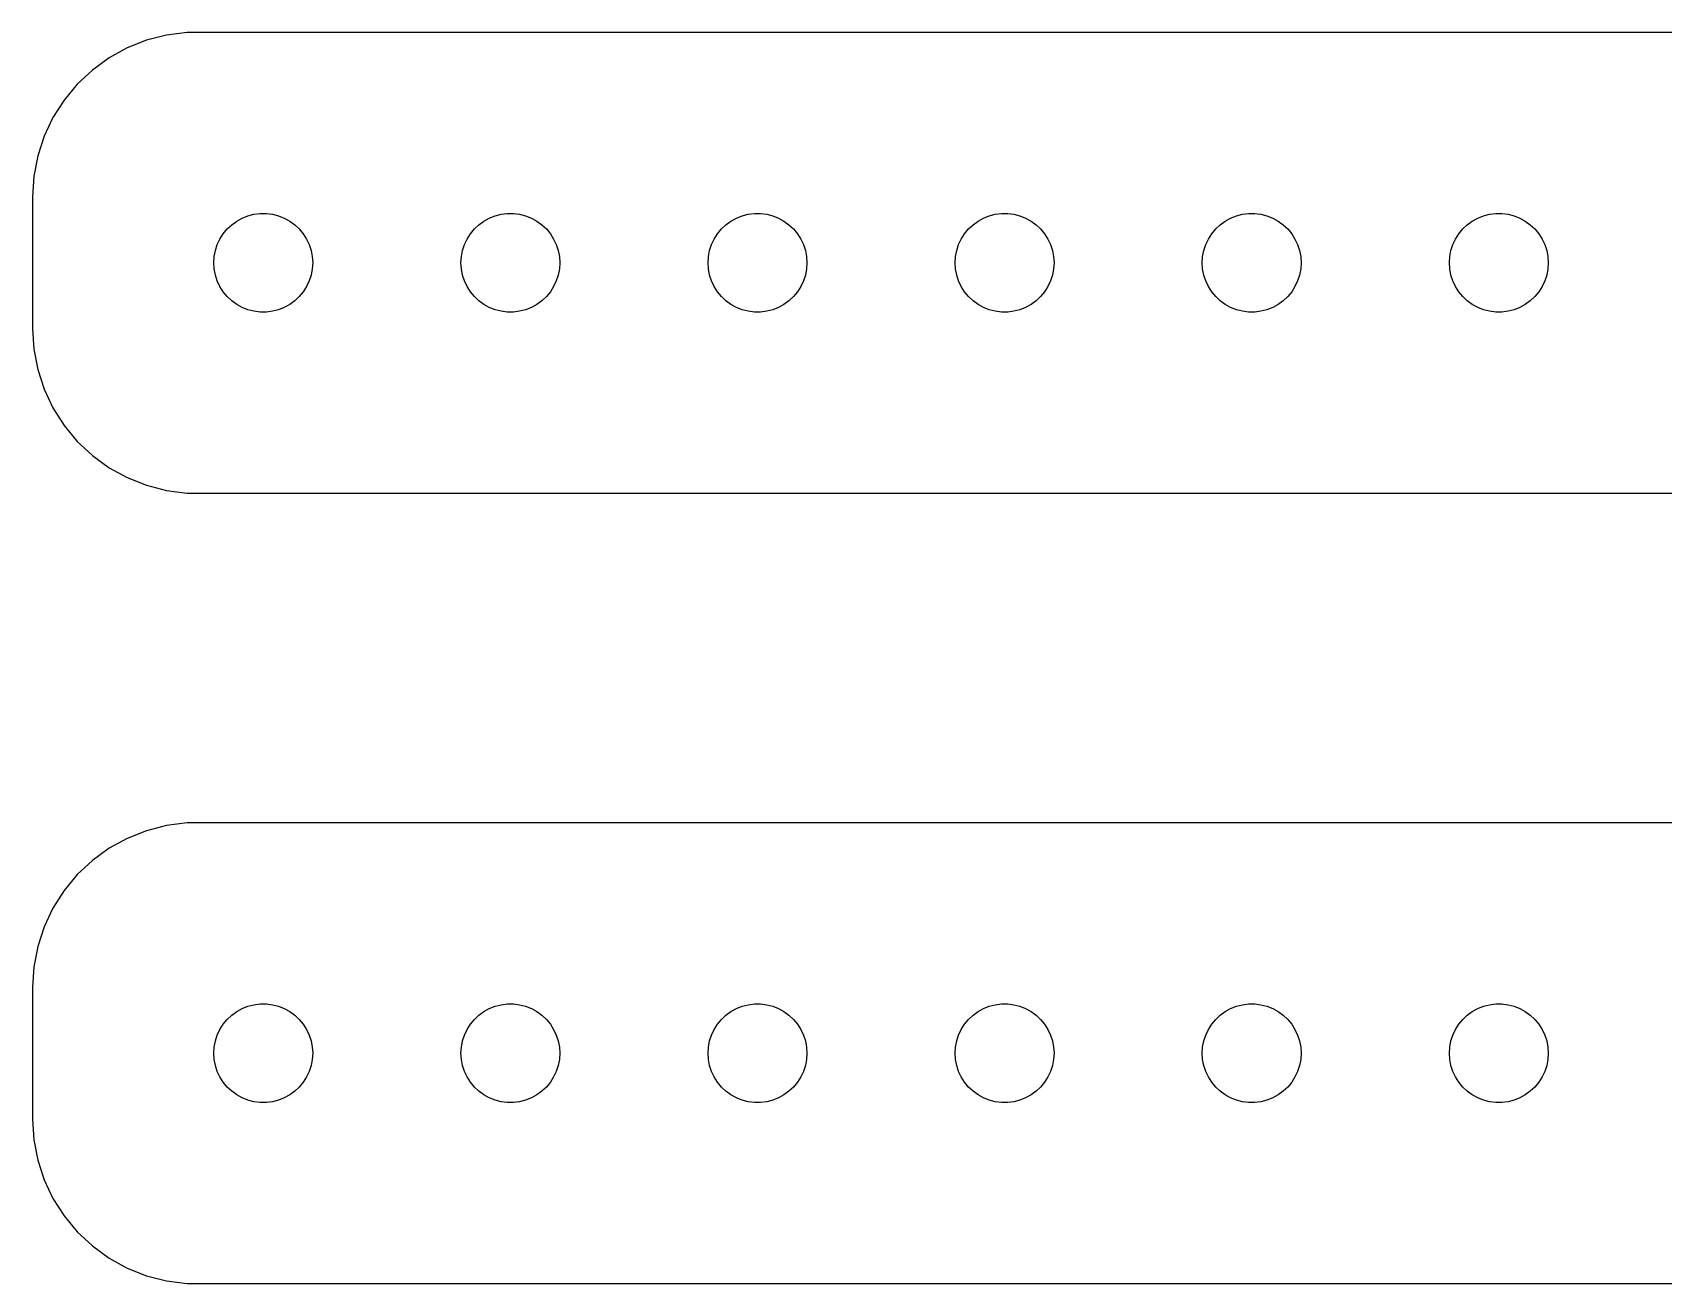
# Model space of a CAD drawing. Header units: metres. Extents: x -202 to 202, y 41 to 79.
# Drawn here: x -202 to -152.5, y 41.01 to 78.99 of the extents above; entities that cross this region are included whole.
import ezdxf

# ---------------------------------------------------------------- set-up
doc = ezdxf.new("R2010")
doc.units = ezdxf.units.M

msp = doc.modelspace()

# ---------------------------------------------------------------- linework, layer by layer
for p, q in [((-198.545, 78.7553), (-199.129, 78.5241)), ((-197.937, 78.9114), (-198.545, 78.7553)), ((-197.314, 78.9901), (-197.937, 78.9114)), ((197.314, 78.9901), (-197.314, 78.9901)), ((-199.679, 78.2216), (-200.187, 77.8526)), ((-199.129, 78.5241), (-199.679, 78.2216)), ((-200.187, 77.8526), (-200.645, 77.4227)), ((-200.645, 77.4227), (-201.045, 76.9389)), ((-201.045, 76.9389), (-201.382, 76.4088)), ((-201.382, 76.4088), (-201.649, 75.8406)), ((-201.649, 75.8406), (-201.843, 75.2434)), ((-201.843, 75.2434), (-201.961, 74.6267)), ((-201.961, 74.6267), (-202, 74)), ((-202, 74), (-202, 70)), ((-195.956, 73.1558), (-195.804, 73.2665)), ((-195.804, 73.2665), (-195.639, 73.3572)), ((-195.639, 73.3572), (-195.464, 73.4266)), ((-195.464, 73.4266), (-195.281, 73.4734)), ((-195.281, 73.4734), (-195.094, 73.497)), ((-195.094, 73.497), (-194.906, 73.497)), ((-194.906, 73.497), (-194.719, 73.4734)), ((-194.719, 73.4734), (-194.536, 73.4266)), ((-194.536, 73.4266), (-194.361, 73.3572)), ((-194.361, 73.3572), (-194.196, 73.2665)), ((-194.196, 73.2665), (-194.044, 73.1558)), ((-188.456, 73.1558), (-188.304, 73.2665)), ((-188.304, 73.2665), (-188.139, 73.3572)), ((-188.139, 73.3572), (-187.964, 73.4266)), ((-187.964, 73.4266), (-187.781, 73.4734)), ((-187.781, 73.4734), (-187.594, 73.497)), ((-187.594, 73.497), (-187.406, 73.497)), ((-187.406, 73.497), (-187.219, 73.4734)), ((-187.219, 73.4734), (-187.036, 73.4266)), ((-187.036, 73.4266), (-186.861, 73.3572)), ((-186.861, 73.3572), (-186.696, 73.2665)), ((-186.696, 73.2665), (-186.544, 73.1558)), ((-180.956, 73.1558), (-180.804, 73.2665)), ((-180.804, 73.2665), (-180.639, 73.3572)), ((-180.639, 73.3572), (-180.464, 73.4266)), ((-180.464, 73.4266), (-180.281, 73.4734)), ((-180.281, 73.4734), (-180.094, 73.497)), ((-180.094, 73.497), (-179.906, 73.497)), ((-179.906, 73.497), (-179.719, 73.4734)), ((-179.719, 73.4734), (-179.536, 73.4266)), ((-179.536, 73.4266), (-179.361, 73.3572)), ((-179.361, 73.3572), (-179.196, 73.2665)), ((-179.196, 73.2665), (-179.044, 73.1558)), ((-173.456, 73.1558), (-173.304, 73.2665)), ((-173.304, 73.2665), (-173.139, 73.3572)), ((-173.139, 73.3572), (-172.964, 73.4266)), ((-172.964, 73.4266), (-172.781, 73.4734)), ((-172.781, 73.4734), (-172.594, 73.497)), ((-172.594, 73.497), (-172.406, 73.497)), ((-172.406, 73.497), (-172.219, 73.4734)), ((-172.219, 73.4734), (-172.036, 73.4266)), ((-172.036, 73.4266), (-171.861, 73.3572)), ((-171.861, 73.3572), (-171.696, 73.2665)), ((-171.696, 73.2665), (-171.544, 73.1558)), ((-165.956, 73.1558), (-165.804, 73.2665)), ((-165.804, 73.2665), (-165.639, 73.3572)), ((-165.639, 73.3572), (-165.464, 73.4266)), ((-165.464, 73.4266), (-165.281, 73.4734)), ((-165.281, 73.4734), (-165.094, 73.497)), ((-165.094, 73.497), (-164.906, 73.497)), ((-164.906, 73.497), (-164.719, 73.4734)), ((-164.719, 73.4734), (-164.536, 73.4266)), ((-164.536, 73.4266), (-164.361, 73.3572)), ((-164.361, 73.3572), (-164.196, 73.2665)), ((-164.196, 73.2665), (-164.044, 73.1558)), ((-158.456, 73.1558), (-158.304, 73.2665)), ((-158.304, 73.2665), (-158.139, 73.3572)), ((-158.139, 73.3572), (-157.964, 73.4266)), ((-157.964, 73.4266), (-157.781, 73.4734)), ((-157.781, 73.4734), (-157.594, 73.497)), ((-157.594, 73.497), (-157.406, 73.497)), ((-157.406, 73.497), (-157.219, 73.4734)), ((-157.219, 73.4734), (-157.036, 73.4266)), ((-157.036, 73.4266), (-156.861, 73.3572)), ((-156.861, 73.3572), (-156.696, 73.2665)), ((-156.696, 73.2665), (-156.544, 73.1558)), ((-196.314, 72.7226), (-196.214, 72.8817)), ((-196.214, 72.8817), (-196.093, 73.0268)), ((-196.093, 73.0268), (-195.956, 73.1558)), ((-194.044, 73.1558), (-193.907, 73.0268)), ((-193.907, 73.0268), (-193.786, 72.8817)), ((-193.786, 72.8817), (-193.686, 72.7226)), ((-188.814, 72.7226), (-188.714, 72.8817)), ((-188.714, 72.8817), (-188.593, 73.0268)), ((-188.593, 73.0268), (-188.456, 73.1558)), ((-186.544, 73.1558), (-186.407, 73.0268)), ((-186.407, 73.0268), (-186.286, 72.8817)), ((-186.286, 72.8817), (-186.186, 72.7226)), ((-181.314, 72.7226), (-181.214, 72.8817)), ((-181.214, 72.8817), (-181.093, 73.0268)), ((-181.093, 73.0268), (-180.956, 73.1558)), ((-179.044, 73.1558), (-178.907, 73.0268)), ((-178.907, 73.0268), (-178.786, 72.8817)), ((-178.786, 72.8817), (-178.686, 72.7226)), ((-173.814, 72.7226), (-173.714, 72.8817)), ((-173.714, 72.8817), (-173.593, 73.0268)), ((-173.593, 73.0268), (-173.456, 73.1558)), ((-171.544, 73.1558), (-171.407, 73.0268)), ((-171.407, 73.0268), (-171.286, 72.8817)), ((-171.286, 72.8817), (-171.186, 72.7226)), ((-166.314, 72.7226), (-166.214, 72.8817)), ((-166.214, 72.8817), (-166.093, 73.0268)), ((-166.093, 73.0268), (-165.956, 73.1558)), ((-164.044, 73.1558), (-163.907, 73.0268)), ((-163.907, 73.0268), (-163.786, 72.8817)), ((-163.786, 72.8817), (-163.686, 72.7226)), ((-158.814, 72.7226), (-158.714, 72.8817)), ((-158.714, 72.8817), (-158.593, 73.0268)), ((-158.593, 73.0268), (-158.456, 73.1558)), ((-156.544, 73.1558), (-156.407, 73.0268)), ((-156.407, 73.0268), (-156.286, 72.8817)), ((-156.286, 72.8817), (-156.186, 72.7226)), ((-196.488, 72.188), (-196.453, 72.373)), ((-196.453, 72.373), (-196.395, 72.5522)), ((-196.395, 72.5522), (-196.314, 72.7226)), ((-193.686, 72.7226), (-193.605, 72.5522)), ((-193.605, 72.5522), (-193.547, 72.373)), ((-193.547, 72.373), (-193.512, 72.188)), ((-188.988, 72.188), (-188.953, 72.373)), ((-188.953, 72.373), (-188.895, 72.5522)), ((-188.895, 72.5522), (-188.814, 72.7226)), ((-186.186, 72.7226), (-186.105, 72.5522)), ((-186.105, 72.5522), (-186.047, 72.373)), ((-186.047, 72.373), (-186.012, 72.188)), ((-181.488, 72.188), (-181.453, 72.373)), ((-181.453, 72.373), (-181.395, 72.5522)), ((-181.395, 72.5522), (-181.314, 72.7226)), ((-178.686, 72.7226), (-178.605, 72.5522)), ((-178.605, 72.5522), (-178.547, 72.373)), ((-178.547, 72.373), (-178.512, 72.188)), ((-173.988, 72.188), (-173.953, 72.373)), ((-173.953, 72.373), (-173.895, 72.5522)), ((-173.895, 72.5522), (-173.814, 72.7226)), ((-171.186, 72.7226), (-171.105, 72.5522)), ((-171.105, 72.5522), (-171.047, 72.373)), ((-171.047, 72.373), (-171.012, 72.188)), ((-166.488, 72.188), (-166.453, 72.373)), ((-166.453, 72.373), (-166.395, 72.5522)), ((-166.395, 72.5522), (-166.314, 72.7226)), ((-163.686, 72.7226), (-163.605, 72.5522)), ((-163.605, 72.5522), (-163.547, 72.373)), ((-163.547, 72.373), (-163.512, 72.188)), ((-158.988, 72.188), (-158.953, 72.373)), ((-158.953, 72.373), (-158.895, 72.5522)), ((-158.895, 72.5522), (-158.814, 72.7226)), ((-156.186, 72.7226), (-156.105, 72.5522)), ((-156.105, 72.5522), (-156.047, 72.373)), ((-156.047, 72.373), (-156.012, 72.188)), ((-196.5, 72), (-196.488, 72.188)), ((-196.488, 71.812), (-196.5, 72)), ((-196.453, 71.627), (-196.488, 71.812)), ((-193.512, 71.812), (-193.547, 71.627)), ((-193.512, 72.188), (-193.5, 72)), ((-193.5, 72), (-193.512, 71.812)), ((-189, 72), (-188.988, 72.188)), ((-188.988, 71.812), (-189, 72)), ((-188.953, 71.627), (-188.988, 71.812)), ((-186.012, 71.812), (-186.047, 71.627)), ((-186.012, 72.188), (-186, 72)), ((-186, 72), (-186.012, 71.812)), ((-181.5, 72), (-181.488, 72.188)), ((-181.488, 71.812), (-181.5, 72)), ((-181.453, 71.627), (-181.488, 71.812)), ((-178.512, 71.812), (-178.547, 71.627)), ((-178.512, 72.188), (-178.5, 72)), ((-178.5, 72), (-178.512, 71.812)), ((-174, 72), (-173.988, 72.188)), ((-173.988, 71.812), (-174, 72)), ((-173.953, 71.627), (-173.988, 71.812)), ((-171.012, 71.812), (-171.047, 71.627)), ((-171.012, 72.188), (-171, 72)), ((-171, 72), (-171.012, 71.812)), ((-166.5, 72), (-166.488, 72.188)), ((-166.488, 71.812), (-166.5, 72)), ((-166.453, 71.627), (-166.488, 71.812)), ((-163.512, 71.812), (-163.547, 71.627)), ((-163.512, 72.188), (-163.5, 72)), ((-163.5, 72), (-163.512, 71.812)), ((-159, 72), (-158.988, 72.188)), ((-158.988, 71.812), (-159, 72)), ((-158.953, 71.627), (-158.988, 71.812)), ((-156.012, 71.812), (-156.047, 71.627)), ((-156.012, 72.188), (-156, 72)), ((-156, 72), (-156.012, 71.812)), ((-196.395, 71.4478), (-196.453, 71.627)), ((-196.314, 71.2774), (-196.395, 71.4478)), ((-196.214, 71.1183), (-196.314, 71.2774)), ((-193.686, 71.2774), (-193.786, 71.1183)), ((-193.605, 71.4478), (-193.686, 71.2774)), ((-193.547, 71.627), (-193.605, 71.4478)), ((-188.895, 71.4478), (-188.953, 71.627)), ((-188.814, 71.2774), (-188.895, 71.4478)), ((-188.714, 71.1183), (-188.814, 71.2774)), ((-186.186, 71.2774), (-186.286, 71.1183)), ((-186.105, 71.4478), (-186.186, 71.2774)), ((-186.047, 71.627), (-186.105, 71.4478)), ((-181.395, 71.4478), (-181.453, 71.627)), ((-181.314, 71.2774), (-181.395, 71.4478)), ((-181.214, 71.1183), (-181.314, 71.2774)), ((-178.686, 71.2774), (-178.786, 71.1183)), ((-178.605, 71.4478), (-178.686, 71.2774)), ((-178.547, 71.627), (-178.605, 71.4478)), ((-173.895, 71.4478), (-173.953, 71.627)), ((-173.814, 71.2774), (-173.895, 71.4478)), ((-173.714, 71.1183), (-173.814, 71.2774)), ((-171.186, 71.2774), (-171.286, 71.1183)), ((-171.105, 71.4478), (-171.186, 71.2774)), ((-171.047, 71.627), (-171.105, 71.4478)), ((-166.395, 71.4478), (-166.453, 71.627)), ((-166.314, 71.2774), (-166.395, 71.4478)), ((-166.214, 71.1183), (-166.314, 71.2774)), ((-163.686, 71.2774), (-163.786, 71.1183)), ((-163.605, 71.4478), (-163.686, 71.2774)), ((-163.547, 71.627), (-163.605, 71.4478)), ((-158.895, 71.4478), (-158.953, 71.627)), ((-158.814, 71.2774), (-158.895, 71.4478)), ((-158.714, 71.1183), (-158.814, 71.2774)), ((-156.186, 71.2774), (-156.286, 71.1183)), ((-156.105, 71.4478), (-156.186, 71.2774)), ((-156.047, 71.627), (-156.105, 71.4478)), ((-196.093, 70.9732), (-196.214, 71.1183)), ((-195.956, 70.8442), (-196.093, 70.9732)), ((-195.804, 70.7335), (-195.956, 70.8442)), ((-194.044, 70.8442), (-194.196, 70.7335)), ((-193.907, 70.9732), (-194.044, 70.8442)), ((-193.786, 71.1183), (-193.907, 70.9732)), ((-188.593, 70.9732), (-188.714, 71.1183)), ((-188.456, 70.8442), (-188.593, 70.9732)), ((-188.304, 70.7335), (-188.456, 70.8442)), ((-186.544, 70.8442), (-186.696, 70.7335)), ((-186.407, 70.9732), (-186.544, 70.8442)), ((-186.286, 71.1183), (-186.407, 70.9732)), ((-181.093, 70.9732), (-181.214, 71.1183)), ((-180.956, 70.8442), (-181.093, 70.9732)), ((-180.804, 70.7335), (-180.956, 70.8442)), ((-179.044, 70.8442), (-179.196, 70.7335)), ((-178.907, 70.9732), (-179.044, 70.8442)), ((-178.786, 71.1183), (-178.907, 70.9732)), ((-173.593, 70.9732), (-173.714, 71.1183)), ((-173.456, 70.8442), (-173.593, 70.9732)), ((-173.304, 70.7335), (-173.456, 70.8442)), ((-171.544, 70.8442), (-171.696, 70.7335)), ((-171.407, 70.9732), (-171.544, 70.8442)), ((-171.286, 71.1183), (-171.407, 70.9732)), ((-166.093, 70.9732), (-166.214, 71.1183)), ((-165.956, 70.8442), (-166.093, 70.9732)), ((-165.804, 70.7335), (-165.956, 70.8442)), ((-164.044, 70.8442), (-164.196, 70.7335)), ((-163.907, 70.9732), (-164.044, 70.8442)), ((-163.786, 71.1183), (-163.907, 70.9732)), ((-158.593, 70.9732), (-158.714, 71.1183)), ((-158.456, 70.8442), (-158.593, 70.9732)), ((-158.304, 70.7335), (-158.456, 70.8442)), ((-156.544, 70.8442), (-156.696, 70.7335)), ((-156.407, 70.9732), (-156.544, 70.8442)), ((-156.286, 71.1183), (-156.407, 70.9732)), ((-195.639, 70.6428), (-195.804, 70.7335)), ((-195.464, 70.5734), (-195.639, 70.6428)), ((-195.281, 70.5266), (-195.464, 70.5734)), ((-195.094, 70.503), (-195.281, 70.5266)), ((-194.906, 70.503), (-195.094, 70.503)), ((-194.719, 70.5266), (-194.906, 70.503)), ((-194.536, 70.5734), (-194.719, 70.5266)), ((-194.361, 70.6428), (-194.536, 70.5734)), ((-194.196, 70.7335), (-194.361, 70.6428)), ((-188.139, 70.6428), (-188.304, 70.7335)), ((-187.964, 70.5734), (-188.139, 70.6428)), ((-187.781, 70.5266), (-187.964, 70.5734)), ((-187.594, 70.503), (-187.781, 70.5266)), ((-187.406, 70.503), (-187.594, 70.503)), ((-187.219, 70.5266), (-187.406, 70.503)), ((-187.036, 70.5734), (-187.219, 70.5266)), ((-186.861, 70.6428), (-187.036, 70.5734)), ((-186.696, 70.7335), (-186.861, 70.6428)), ((-180.639, 70.6428), (-180.804, 70.7335)), ((-180.464, 70.5734), (-180.639, 70.6428)), ((-180.281, 70.5266), (-180.464, 70.5734)), ((-180.094, 70.503), (-180.281, 70.5266)), ((-179.906, 70.503), (-180.094, 70.503)), ((-179.719, 70.5266), (-179.906, 70.503)), ((-179.536, 70.5734), (-179.719, 70.5266)), ((-179.361, 70.6428), (-179.536, 70.5734)), ((-179.196, 70.7335), (-179.361, 70.6428)), ((-173.139, 70.6428), (-173.304, 70.7335)), ((-172.964, 70.5734), (-173.139, 70.6428)), ((-172.781, 70.5266), (-172.964, 70.5734)), ((-172.594, 70.503), (-172.781, 70.5266)), ((-172.406, 70.503), (-172.594, 70.503)), ((-172.219, 70.5266), (-172.406, 70.503)), ((-172.036, 70.5734), (-172.219, 70.5266)), ((-171.861, 70.6428), (-172.036, 70.5734)), ((-171.696, 70.7335), (-171.861, 70.6428)), ((-165.639, 70.6428), (-165.804, 70.7335)), ((-165.464, 70.5734), (-165.639, 70.6428)), ((-165.281, 70.5266), (-165.464, 70.5734)), ((-165.094, 70.503), (-165.281, 70.5266)), ((-164.906, 70.503), (-165.094, 70.503)), ((-164.719, 70.5266), (-164.906, 70.503)), ((-164.536, 70.5734), (-164.719, 70.5266)), ((-164.361, 70.6428), (-164.536, 70.5734)), ((-164.196, 70.7335), (-164.361, 70.6428)), ((-158.139, 70.6428), (-158.304, 70.7335)), ((-157.964, 70.5734), (-158.139, 70.6428)), ((-157.781, 70.5266), (-157.964, 70.5734)), ((-157.594, 70.503), (-157.781, 70.5266)), ((-157.406, 70.503), (-157.594, 70.503)), ((-157.219, 70.5266), (-157.406, 70.503)), ((-157.036, 70.5734), (-157.219, 70.5266)), ((-156.861, 70.6428), (-157.036, 70.5734)), ((-156.696, 70.7335), (-156.861, 70.6428)), ((-202, 70), (-201.961, 69.3733)), ((-201.961, 69.3733), (-201.843, 68.7566)), ((-201.843, 68.7566), (-201.649, 68.1594)), ((-201.649, 68.1594), (-201.382, 67.5912)), ((-201.382, 67.5912), (-201.045, 67.0611)), ((-201.045, 67.0611), (-200.645, 66.5773)), ((-200.645, 66.5773), (-200.187, 66.1474)), ((-200.187, 66.1474), (-199.679, 65.7784)), ((-199.679, 65.7784), (-199.129, 65.4759)), ((-199.129, 65.4759), (-198.545, 65.2447)), ((-198.545, 65.2447), (-197.937, 65.0886)), ((-197.937, 65.0886), (-197.314, 65.0099)), ((-197.314, 65.0099), (197.314, 65.0099)), ((-197.314, 54.9901), (-197.937, 54.9114)), ((197.314, 54.9901), (-197.314, 54.9901)), ((-199.129, 54.5241), (-199.679, 54.2216)), ((-198.545, 54.7553), (-199.129, 54.5241)), ((-197.937, 54.9114), (-198.545, 54.7553)), ((-199.679, 54.2216), (-200.187, 53.8526)), ((-200.187, 53.8526), (-200.645, 53.4227)), ((-200.645, 53.4227), (-201.045, 52.9389)), ((-201.045, 52.9389), (-201.382, 52.4088)), ((-201.382, 52.4088), (-201.649, 51.8406)), ((-201.649, 51.8406), (-201.843, 51.2434)), ((-201.843, 51.2434), (-201.961, 50.6267)), ((-201.961, 50.6267), (-202, 50)), ((-202, 50), (-202, 46)), ((-195.281, 49.4734), (-195.094, 49.497)), ((-195.094, 49.497), (-194.906, 49.497)), ((-194.906, 49.497), (-194.719, 49.4734)), ((-187.781, 49.4734), (-187.594, 49.497)), ((-187.594, 49.497), (-187.406, 49.497)), ((-187.406, 49.497), (-187.219, 49.4734)), ((-180.281, 49.4734), (-180.094, 49.497)), ((-180.094, 49.497), (-179.906, 49.497)), ((-179.906, 49.497), (-179.719, 49.4734)), ((-172.781, 49.4734), (-172.594, 49.497)), ((-172.594, 49.497), (-172.406, 49.497)), ((-172.406, 49.497), (-172.219, 49.4734)), ((-165.281, 49.4734), (-165.094, 49.497)), ((-165.094, 49.497), (-164.906, 49.497)), ((-164.906, 49.497), (-164.719, 49.4734)), ((-157.781, 49.4734), (-157.594, 49.497)), ((-157.594, 49.497), (-157.406, 49.497)), ((-157.406, 49.497), (-157.219, 49.4734)), ((-196.214, 48.8817), (-196.093, 49.0268)), ((-196.093, 49.0268), (-195.956, 49.1558)), ((-195.956, 49.1558), (-195.804, 49.2665)), ((-195.804, 49.2665), (-195.639, 49.3572)), ((-195.639, 49.3572), (-195.464, 49.4266)), ((-195.464, 49.4266), (-195.281, 49.4734)), ((-194.719, 49.4734), (-194.536, 49.4266)), ((-194.536, 49.4266), (-194.361, 49.3572)), ((-194.361, 49.3572), (-194.196, 49.2665)), ((-194.196, 49.2665), (-194.044, 49.1558)), ((-194.044, 49.1558), (-193.907, 49.0268)), ((-193.907, 49.0268), (-193.786, 48.8817)), ((-188.714, 48.8817), (-188.593, 49.0268)), ((-188.593, 49.0268), (-188.456, 49.1558)), ((-188.456, 49.1558), (-188.304, 49.2665)), ((-188.304, 49.2665), (-188.139, 49.3572)), ((-188.139, 49.3572), (-187.964, 49.4266)), ((-187.964, 49.4266), (-187.781, 49.4734)), ((-187.219, 49.4734), (-187.036, 49.4266)), ((-187.036, 49.4266), (-186.861, 49.3572)), ((-186.861, 49.3572), (-186.696, 49.2665)), ((-186.696, 49.2665), (-186.544, 49.1558)), ((-186.544, 49.1558), (-186.407, 49.0268)), ((-186.407, 49.0268), (-186.286, 48.8817)), ((-181.214, 48.8817), (-181.093, 49.0268)), ((-181.093, 49.0268), (-180.956, 49.1558)), ((-180.956, 49.1558), (-180.804, 49.2665)), ((-180.804, 49.2665), (-180.639, 49.3572)), ((-180.639, 49.3572), (-180.464, 49.4266)), ((-180.464, 49.4266), (-180.281, 49.4734)), ((-179.719, 49.4734), (-179.536, 49.4266)), ((-179.536, 49.4266), (-179.361, 49.3572)), ((-179.361, 49.3572), (-179.196, 49.2665)), ((-179.196, 49.2665), (-179.044, 49.1558)), ((-179.044, 49.1558), (-178.907, 49.0268)), ((-178.907, 49.0268), (-178.786, 48.8817)), ((-173.714, 48.8817), (-173.593, 49.0268)), ((-173.593, 49.0268), (-173.456, 49.1558)), ((-173.456, 49.1558), (-173.304, 49.2665)), ((-173.304, 49.2665), (-173.139, 49.3572)), ((-173.139, 49.3572), (-172.964, 49.4266)), ((-172.964, 49.4266), (-172.781, 49.4734)), ((-172.219, 49.4734), (-172.036, 49.4266)), ((-172.036, 49.4266), (-171.861, 49.3572)), ((-171.861, 49.3572), (-171.696, 49.2665)), ((-171.696, 49.2665), (-171.544, 49.1558)), ((-171.544, 49.1558), (-171.407, 49.0268)), ((-171.407, 49.0268), (-171.286, 48.8817)), ((-166.214, 48.8817), (-166.093, 49.0268)), ((-166.093, 49.0268), (-165.956, 49.1558)), ((-165.956, 49.1558), (-165.804, 49.2665)), ((-165.804, 49.2665), (-165.639, 49.3572)), ((-165.639, 49.3572), (-165.464, 49.4266)), ((-165.464, 49.4266), (-165.281, 49.4734)), ((-164.719, 49.4734), (-164.536, 49.4266)), ((-164.536, 49.4266), (-164.361, 49.3572)), ((-164.361, 49.3572), (-164.196, 49.2665)), ((-164.196, 49.2665), (-164.044, 49.1558)), ((-164.044, 49.1558), (-163.907, 49.0268)), ((-163.907, 49.0268), (-163.786, 48.8817)), ((-158.714, 48.8817), (-158.593, 49.0268)), ((-158.593, 49.0268), (-158.456, 49.1558)), ((-158.456, 49.1558), (-158.304, 49.2665)), ((-158.304, 49.2665), (-158.139, 49.3572)), ((-158.139, 49.3572), (-157.964, 49.4266)), ((-157.964, 49.4266), (-157.781, 49.4734)), ((-157.219, 49.4734), (-157.036, 49.4266)), ((-157.036, 49.4266), (-156.861, 49.3572)), ((-156.861, 49.3572), (-156.696, 49.2665)), ((-156.696, 49.2665), (-156.544, 49.1558)), ((-156.544, 49.1558), (-156.407, 49.0268)), ((-156.407, 49.0268), (-156.286, 48.8817)), ((-196.453, 48.373), (-196.395, 48.5522)), ((-196.395, 48.5522), (-196.314, 48.7226)), ((-196.314, 48.7226), (-196.214, 48.8817)), ((-193.786, 48.8817), (-193.686, 48.7226)), ((-193.686, 48.7226), (-193.605, 48.5522)), ((-193.605, 48.5522), (-193.547, 48.373)), ((-188.953, 48.373), (-188.895, 48.5522)), ((-188.895, 48.5522), (-188.814, 48.7226)), ((-188.814, 48.7226), (-188.714, 48.8817)), ((-186.286, 48.8817), (-186.186, 48.7226)), ((-186.186, 48.7226), (-186.105, 48.5522)), ((-186.105, 48.5522), (-186.047, 48.373)), ((-181.453, 48.373), (-181.395, 48.5522)), ((-181.395, 48.5522), (-181.314, 48.7226)), ((-181.314, 48.7226), (-181.214, 48.8817)), ((-178.786, 48.8817), (-178.686, 48.7226)), ((-178.686, 48.7226), (-178.605, 48.5522)), ((-178.605, 48.5522), (-178.547, 48.373)), ((-173.953, 48.373), (-173.895, 48.5522)), ((-173.895, 48.5522), (-173.814, 48.7226)), ((-173.814, 48.7226), (-173.714, 48.8817)), ((-171.286, 48.8817), (-171.186, 48.7226)), ((-171.186, 48.7226), (-171.105, 48.5522)), ((-171.105, 48.5522), (-171.047, 48.373)), ((-166.453, 48.373), (-166.395, 48.5522)), ((-166.395, 48.5522), (-166.314, 48.7226)), ((-166.314, 48.7226), (-166.214, 48.8817)), ((-163.786, 48.8817), (-163.686, 48.7226)), ((-163.686, 48.7226), (-163.605, 48.5522)), ((-163.605, 48.5522), (-163.547, 48.373)), ((-158.953, 48.373), (-158.895, 48.5522)), ((-158.895, 48.5522), (-158.814, 48.7226)), ((-158.814, 48.7226), (-158.714, 48.8817)), ((-156.286, 48.8817), (-156.186, 48.7226)), ((-156.186, 48.7226), (-156.105, 48.5522)), ((-156.105, 48.5522), (-156.047, 48.373)), ((-196.5, 48), (-196.488, 48.188)), ((-196.488, 48.188), (-196.453, 48.373)), ((-193.547, 48.373), (-193.512, 48.188)), ((-193.512, 48.188), (-193.5, 48)), ((-189, 48), (-188.988, 48.188)), ((-188.988, 48.188), (-188.953, 48.373)), ((-186.047, 48.373), (-186.012, 48.188)), ((-186.012, 48.188), (-186, 48)), ((-181.5, 48), (-181.488, 48.188)), ((-181.488, 48.188), (-181.453, 48.373)), ((-178.547, 48.373), (-178.512, 48.188)), ((-178.512, 48.188), (-178.5, 48)), ((-174, 48), (-173.988, 48.188)), ((-173.988, 48.188), (-173.953, 48.373)), ((-171.047, 48.373), (-171.012, 48.188)), ((-171.012, 48.188), (-171, 48)), ((-166.5, 48), (-166.488, 48.188)), ((-166.488, 48.188), (-166.453, 48.373)), ((-163.547, 48.373), (-163.512, 48.188)), ((-163.512, 48.188), (-163.5, 48)), ((-159, 48), (-158.988, 48.188)), ((-158.988, 48.188), (-158.953, 48.373)), ((-156.047, 48.373), (-156.012, 48.188)), ((-156.012, 48.188), (-156, 48)), ((-196.488, 47.812), (-196.5, 48)), ((-196.453, 47.627), (-196.488, 47.812)), ((-196.395, 47.4478), (-196.453, 47.627)), ((-193.547, 47.627), (-193.605, 47.4478)), ((-193.512, 47.812), (-193.547, 47.627)), ((-193.5, 48), (-193.512, 47.812)), ((-188.988, 47.812), (-189, 48)), ((-188.953, 47.627), (-188.988, 47.812)), ((-188.895, 47.4478), (-188.953, 47.627)), ((-186.047, 47.627), (-186.105, 47.4478)), ((-186.012, 47.812), (-186.047, 47.627)), ((-186, 48), (-186.012, 47.812)), ((-181.488, 47.812), (-181.5, 48)), ((-181.453, 47.627), (-181.488, 47.812)), ((-181.395, 47.4478), (-181.453, 47.627)), ((-178.547, 47.627), (-178.605, 47.4478)), ((-178.512, 47.812), (-178.547, 47.627)), ((-178.5, 48), (-178.512, 47.812)), ((-173.988, 47.812), (-174, 48)), ((-173.953, 47.627), (-173.988, 47.812)), ((-173.895, 47.4478), (-173.953, 47.627)), ((-171.047, 47.627), (-171.105, 47.4478)), ((-171.012, 47.812), (-171.047, 47.627)), ((-171, 48), (-171.012, 47.812)), ((-166.488, 47.812), (-166.5, 48)), ((-166.453, 47.627), (-166.488, 47.812)), ((-166.395, 47.4478), (-166.453, 47.627)), ((-163.547, 47.627), (-163.605, 47.4478)), ((-163.512, 47.812), (-163.547, 47.627)), ((-163.5, 48), (-163.512, 47.812)), ((-158.988, 47.812), (-159, 48)), ((-158.953, 47.627), (-158.988, 47.812)), ((-158.895, 47.4478), (-158.953, 47.627)), ((-156.047, 47.627), (-156.105, 47.4478)), ((-156.012, 47.812), (-156.047, 47.627)), ((-156, 48), (-156.012, 47.812)), ((-196.314, 47.2774), (-196.395, 47.4478)), ((-196.214, 47.1183), (-196.314, 47.2774)), ((-196.093, 46.9732), (-196.214, 47.1183)), ((-193.786, 47.1183), (-193.907, 46.9732)), ((-193.686, 47.2774), (-193.786, 47.1183)), ((-193.605, 47.4478), (-193.686, 47.2774)), ((-188.814, 47.2774), (-188.895, 47.4478)), ((-188.714, 47.1183), (-188.814, 47.2774)), ((-188.593, 46.9732), (-188.714, 47.1183)), ((-186.286, 47.1183), (-186.407, 46.9732)), ((-186.186, 47.2774), (-186.286, 47.1183)), ((-186.105, 47.4478), (-186.186, 47.2774)), ((-181.314, 47.2774), (-181.395, 47.4478)), ((-181.214, 47.1183), (-181.314, 47.2774)), ((-181.093, 46.9732), (-181.214, 47.1183)), ((-178.786, 47.1183), (-178.907, 46.9732)), ((-178.686, 47.2774), (-178.786, 47.1183)), ((-178.605, 47.4478), (-178.686, 47.2774)), ((-173.814, 47.2774), (-173.895, 47.4478)), ((-173.714, 47.1183), (-173.814, 47.2774)), ((-173.593, 46.9732), (-173.714, 47.1183)), ((-171.286, 47.1183), (-171.407, 46.9732)), ((-171.186, 47.2774), (-171.286, 47.1183)), ((-171.105, 47.4478), (-171.186, 47.2774)), ((-166.314, 47.2774), (-166.395, 47.4478)), ((-166.214, 47.1183), (-166.314, 47.2774)), ((-166.093, 46.9732), (-166.214, 47.1183)), ((-163.786, 47.1183), (-163.907, 46.9732)), ((-163.686, 47.2774), (-163.786, 47.1183)), ((-163.605, 47.4478), (-163.686, 47.2774)), ((-158.814, 47.2774), (-158.895, 47.4478)), ((-158.714, 47.1183), (-158.814, 47.2774)), ((-158.593, 46.9732), (-158.714, 47.1183)), ((-156.286, 47.1183), (-156.407, 46.9732)), ((-156.186, 47.2774), (-156.286, 47.1183)), ((-156.105, 47.4478), (-156.186, 47.2774)), ((-195.956, 46.8442), (-196.093, 46.9732)), ((-195.804, 46.7335), (-195.956, 46.8442)), ((-195.639, 46.6428), (-195.804, 46.7335)), ((-195.464, 46.5734), (-195.639, 46.6428)), ((-195.281, 46.5266), (-195.464, 46.5734)), ((-195.094, 46.503), (-195.281, 46.5266)), ((-194.719, 46.5266), (-194.906, 46.503)), ((-194.536, 46.5734), (-194.719, 46.5266)), ((-194.361, 46.6428), (-194.536, 46.5734)), ((-194.196, 46.7335), (-194.361, 46.6428)), ((-194.044, 46.8442), (-194.196, 46.7335)), ((-193.907, 46.9732), (-194.044, 46.8442)), ((-188.456, 46.8442), (-188.593, 46.9732)), ((-188.304, 46.7335), (-188.456, 46.8442)), ((-188.139, 46.6428), (-188.304, 46.7335)), ((-187.964, 46.5734), (-188.139, 46.6428)), ((-187.781, 46.5266), (-187.964, 46.5734)), ((-187.594, 46.503), (-187.781, 46.5266)), ((-187.219, 46.5266), (-187.406, 46.503)), ((-187.036, 46.5734), (-187.219, 46.5266)), ((-186.861, 46.6428), (-187.036, 46.5734)), ((-186.696, 46.7335), (-186.861, 46.6428)), ((-186.544, 46.8442), (-186.696, 46.7335)), ((-186.407, 46.9732), (-186.544, 46.8442)), ((-180.956, 46.8442), (-181.093, 46.9732)), ((-180.804, 46.7335), (-180.956, 46.8442)), ((-180.639, 46.6428), (-180.804, 46.7335)), ((-180.464, 46.5734), (-180.639, 46.6428)), ((-180.281, 46.5266), (-180.464, 46.5734)), ((-180.094, 46.503), (-180.281, 46.5266)), ((-179.719, 46.5266), (-179.906, 46.503)), ((-179.536, 46.5734), (-179.719, 46.5266)), ((-179.361, 46.6428), (-179.536, 46.5734)), ((-179.196, 46.7335), (-179.361, 46.6428)), ((-179.044, 46.8442), (-179.196, 46.7335)), ((-178.907, 46.9732), (-179.044, 46.8442)), ((-173.456, 46.8442), (-173.593, 46.9732)), ((-173.304, 46.7335), (-173.456, 46.8442)), ((-173.139, 46.6428), (-173.304, 46.7335)), ((-172.964, 46.5734), (-173.139, 46.6428)), ((-172.781, 46.5266), (-172.964, 46.5734)), ((-172.594, 46.503), (-172.781, 46.5266)), ((-172.219, 46.5266), (-172.406, 46.503)), ((-172.036, 46.5734), (-172.219, 46.5266)), ((-171.861, 46.6428), (-172.036, 46.5734)), ((-171.696, 46.7335), (-171.861, 46.6428)), ((-171.544, 46.8442), (-171.696, 46.7335)), ((-171.407, 46.9732), (-171.544, 46.8442)), ((-165.956, 46.8442), (-166.093, 46.9732)), ((-165.804, 46.7335), (-165.956, 46.8442)), ((-165.639, 46.6428), (-165.804, 46.7335)), ((-165.464, 46.5734), (-165.639, 46.6428)), ((-165.281, 46.5266), (-165.464, 46.5734)), ((-165.094, 46.503), (-165.281, 46.5266)), ((-164.719, 46.5266), (-164.906, 46.503)), ((-164.536, 46.5734), (-164.719, 46.5266)), ((-164.361, 46.6428), (-164.536, 46.5734)), ((-164.196, 46.7335), (-164.361, 46.6428)), ((-164.044, 46.8442), (-164.196, 46.7335)), ((-163.907, 46.9732), (-164.044, 46.8442)), ((-158.456, 46.8442), (-158.593, 46.9732)), ((-158.304, 46.7335), (-158.456, 46.8442)), ((-158.139, 46.6428), (-158.304, 46.7335)), ((-157.964, 46.5734), (-158.139, 46.6428)), ((-157.781, 46.5266), (-157.964, 46.5734)), ((-157.594, 46.503), (-157.781, 46.5266)), ((-157.219, 46.5266), (-157.406, 46.503)), ((-157.036, 46.5734), (-157.219, 46.5266)), ((-156.861, 46.6428), (-157.036, 46.5734)), ((-156.696, 46.7335), (-156.861, 46.6428)), ((-156.544, 46.8442), (-156.696, 46.7335)), ((-156.407, 46.9732), (-156.544, 46.8442)), ((-194.906, 46.503), (-195.094, 46.503)), ((-187.406, 46.503), (-187.594, 46.503)), ((-179.906, 46.503), (-180.094, 46.503)), ((-172.406, 46.503), (-172.594, 46.503)), ((-164.906, 46.503), (-165.094, 46.503)), ((-157.406, 46.503), (-157.594, 46.503)), ((-202, 46), (-201.961, 45.3733)), ((-201.961, 45.3733), (-201.843, 44.7566)), ((-201.843, 44.7566), (-201.649, 44.1594)), ((-201.649, 44.1594), (-201.382, 43.5912)), ((-201.382, 43.5912), (-201.045, 43.0611)), ((-201.045, 43.0611), (-200.645, 42.5773)), ((-200.645, 42.5773), (-200.187, 42.1474)), ((-200.187, 42.1474), (-199.679, 41.7784)), ((-199.679, 41.7784), (-199.129, 41.4759)), ((-199.129, 41.4759), (-198.545, 41.2447)), ((-198.545, 41.2447), (-197.937, 41.0886)), ((-197.937, 41.0886), (-197.314, 41.0099)), ((-197.314, 41.0099), (197.314, 41.0099))]:
    msp.add_line(p, q)

doc.saveas('drawing.dxf')
